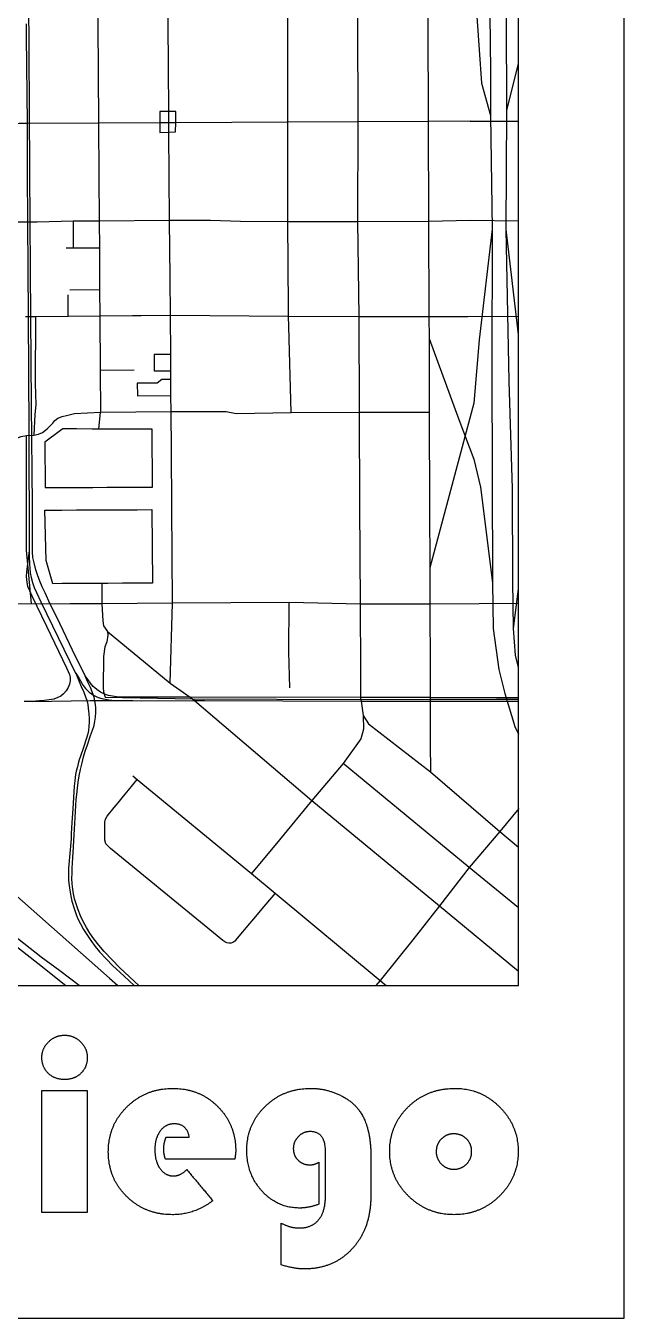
# Model space of a CAD drawing. Header units: millimetres. Extents: x 943 to 1065, y -197 to -78.
# Drawn here: x 1037 to 1065.3, y -196.7 to -135.6 of the extents above; entities that cross this region are included whole.
import ezdxf

# ---------------------------------------------------------------- set-up
doc = ezdxf.new("R2010")
doc.units = ezdxf.units.MM
doc.header["$MEASUREMENT"] = 0
for name, color, linetype, true_color in [('Border', 5, 'Continuous', 0x0017ff), ('Default', 18, 'Continuous', 0x000000), ('Text', 3, 'Continuous', 0x00ff1b)]:
    doc.layers.add(name, color=color, linetype=linetype, true_color=true_color)

msp = doc.modelspace()

# ---------------------------------------------------------------- linework, layer by layer
at = {"color": 4, "true_color": 0x00ffff}
for points in [[(1052.834, -167.436), (1052.834, -167.348), (1052.829, -166.049), (1052.814, -162.939), (1052.795, -158.244), (1052.775, -153.852), (1052.755, -149.321), (1052.698, -144.824), (1052.714, -140.1), (1052.695, -135.373), (1052.682, -132.696), (1052.675, -130.849), (1052.655, -126.346), (1052.641, -123.119), (1052.635, -121.844), (1052.616, -117.296), (1052.595, -112.738), (1052.578, -108.741), (1052.57, -107.245), (1052.567, -106.393), (1052.567, -106.186)], [(1040.27, -117.374), (1040.299, -121.908), (1040.329, -126.4), (1040.36, -130.931), (1040.39, -135.457), (1040.422, -140.162), (1040.438, -142.679), (1040.458, -144.793), (1040.462, -146.086), (1040.475, -148.062), (1040.484, -149.296), (1040.5, -151.868), (1040.514, -153.854)], [(1043.93, -162.887), (1043.893, -158.343), (1043.872, -155.668), (1043.857, -153.816), (1043.851, -153.061), (1043.845, -152.298), (1043.841, -151.889), (1043.836, -151.112), (1043.822, -149.256), (1043.807, -147.484), (1043.781, -144.768), (1043.753, -140.598), (1043.749, -140.145), (1043.745, -139.622), (1043.711, -135.433), (1043.676, -130.915), (1043.639, -126.388), (1043.604, -121.891), (1043.581, -118.984), (1043.568, -117.354)], [(1049.546, -153.864), (1049.425, -149.789), (1049.412, -149.312), (1049.409, -148.904), (1049.387, -144.827), (1049.384, -140.774), (1049.384, -139.581), (1049.378, -135.396), (1049.341, -131.339), (1049.336, -130.863), (1049.312, -128.12), (1049.295, -126.353), (1049.255, -121.856), (1049.234, -119.499), (1049.214, -117.318)], [(1058.752, -116.84), (1058.765, -117.694), (1058.807, -120.751), (1058.85, -127.138), (1058.975, -137.693), (1058.975, -139.807), (1059.055, -145.184), (1059.031, -151.841), (1059.068, -161.925)], [(1060.032, -161.837), (1060.01, -157.481), (1059.861, -152.373), (1059.718, -145.204), (1059.752, -139.574), (1059.67, -117.671)], [(1052.653, -126.346), (1055.58, -126.332), (1056.247, -126.326), (1056.449, -126.353), (1056.791, -126.519), (1057.124, -126.774), (1057.349, -127.116), (1057.447, -127.507), (1058.103, -131.955), (1058.54, -138.275), (1058.974, -139.807)], [(1055.975, -130.834), (1055.978, -131.298), (1055.995, -134.926), (1055.998, -135.351), (1056.001, -135.874), (1056.018, -139.608), (1056.021, -140.083)], [(1039.787, -166.32), (1039.189, -165.112), (1038.442, -163.543), (1038.14, -162.926), (1037.89, -162.402), (1037.757, -162.11), (1037.639, -161.849), (1037.535, -161.55), (1037.452, -161.302), (1037.369, -160.974), (1037.318, -160.722), (1037.296, -160.455), (1037.291, -160.172), (1037.301, -158.255), (1037.248, -153.482), (1037.22, -149.355), (1037.194, -144.804), (1037.167, -142.525), (1037.154, -139.442), (1037.13, -134.258)], [(1037.005, -135.481), (1037.005, -136.077), (1037.042, -140.18), (1037.039, -142.54), (1037.053, -144.85), (1037.092, -149.29), (1037.126, -154.706), (1037.145, -160.387)], [(1059.752, -139.574), (1060.297, -137.358)], [(1043.321, -140.608), (1043.753, -140.598), (1044.07, -140.591), (1044.073, -140.143), (1044.078, -139.615), (1043.746, -139.622), (1043.326, -139.629), (1043.323, -140.147), (1043.32, -140.608)], [(1007.197, -140.327), (1010.505, -140.31), (1013.869, -140.294), (1017.111, -140.277), (1020.46, -140.26), (1023.825, -140.244), (1027.071, -140.234), (1030.439, -140.211), (1033.687, -140.159), (1034.998, -140.188), (1035.462, -140.185), (1036.666, -140.179), (1037.043, -140.176), (1040.422, -140.16), (1043.323, -140.145), (1043.749, -140.142), (1044.073, -140.14), (1049.385, -140.113), (1052.713, -140.096), (1056.019, -140.08), (1058.016, -140.07)], [(1056.019, -140.083), (1056.04, -144.817), (1056.061, -149.321), (1056.064, -150.358), (1056.075, -153.852), (1056.088, -158.377), (1056.097, -161.206), (1056.103, -162.939), (1056.111, -166.053), (1056.116, -167.352), (1056.116, -167.429)], [(1058.016, -140.074), (1060.297, -140.081)], [(1010.542, -144.961), (1013.904, -144.946), (1017.136, -144.932), (1020.458, -144.919), (1023.824, -144.904), (1027.103, -144.879), (1030.472, -144.875), (1033.808, -144.862), (1036.502, -144.85), (1036.804, -144.85), (1037.054, -144.85), (1037.524, -144.847), (1039.214, -144.794), (1040.458, -144.794), (1043.781, -144.769), (1045.726, -144.76), (1047.139, -144.818), (1049.387, -144.828), (1052.696, -144.825), (1056.04, -144.818), (1058.017, -144.761)], [(1039.214, -144.793), (1039.223, -146.001), (1039.223, -146.085)], [(1058.017, -144.76), (1060.297, -144.794)], [(1059.054, -145.184), (1058.429, -150.42), (1058.179, -153.423), (1056.097, -161.206)], [(1060.297, -150.179), (1059.718, -145.204)], [(1040.462, -146.086), (1039.223, -146.086), (1038.896, -146.086)], [(1038.992, -149.307), (1038.987, -148.828), (1038.983, -148.291)], [(1040.475, -148.062), (1039.071, -148.069)], [(1036.959, -149.322), (1037.443, -149.325), (1038.992, -149.308), (1040.484, -149.297), (1042.032, -149.277), (1042.436, -149.272), (1043.822, -149.256), (1049.412, -149.312), (1052.754, -149.321), (1056.061, -149.321), (1057.891, -149.316)], [(1037.443, -149.325), (1037.431, -152.493), (1037.448, -153.508), (1037.406, -153.955), (1037.363, -154.938)], [(1057.891, -149.316), (1060.297, -149.312)], [(1056.064, -150.358), (1057.465, -154.198)], [(1043.836, -151.112), (1043.051, -151.112), (1043.051, -151.889), (1043.843, -151.889)], [(1040.5, -151.868), (1042.114, -151.843)], [(1043.845, -152.298), (1043.424, -152.302), (1043.199, -152.475), (1042.255, -152.482), (1042.26, -153.071), (1043.852, -153.062)], [(1035.539, -155.924), (1035.922, -155.59), (1036.214, -155.322), (1036.516, -155.091), (1036.761, -155.004), (1037.01, -154.948), (1037.364, -154.938), (1037.587, -154.887), (1037.772, -154.804), (1037.987, -154.634), (1038.149, -154.475), (1038.262, -154.372), (1038.361, -154.244), (1038.501, -154.136), (1038.701, -154.045), (1038.966, -153.993), (1039.29, -153.911), (1040.513, -153.854)], [(1040.442, -154.65), (1040.123, -154.645), (1039.373, -154.638), (1038.739, -154.63), (1038.629, -154.713), (1037.886, -155.27), (1037.902, -157.416), (1038.65, -157.411), (1039.383, -157.408), (1040.153, -157.404), (1040.817, -157.401), (1041.535, -157.396), (1042.244, -157.393), (1042.978, -157.389), (1042.953, -154.649), (1040.442, -154.649), (1040.513, -153.853)], [(1040.513, -153.854), (1043.857, -153.816), (1046.462, -153.816), (1046.933, -153.916), (1049.546, -153.864), (1052.773, -153.852), (1056.075, -153.852)], [(1057.465, -154.198), (1058.181, -156.064)], [(1037.256, -162.921), (1037.014, -160.378), (1037.014, -158.376), (1037.01, -154.948)], [(1058.181, -156.064), (1058.492, -157.397), (1059.067, -161.925)], [(1040.572, -161.953), (1040.143, -161.953), (1039.438, -161.957), (1038.7, -161.96), (1038.256, -161.963), (1037.941, -160.86), (1037.886, -158.484), (1038.684, -158.479), (1039.379, -158.476), (1040.102, -158.473), (1040.816, -158.469), (1041.52, -158.465), (1042.25, -158.461), (1042.943, -158.458), (1042.978, -161.933), (1042.284, -161.938), (1041.55, -161.944), (1040.856, -161.95), (1040.572, -161.953), (1040.58, -162.912)], [(1014.27, -160.513), (1015.028, -160.907), (1015.562, -161.171), (1015.932, -161.371), (1016.236, -161.532), (1016.47, -161.694), (1018.851, -163.253), (1019.574, -163.625), (1020.234, -163.967), (1020.678, -164.201), (1021.065, -164.412), (1021.505, -164.675), (1022.267, -165.139), (1024.555, -166.64), (1025.445, -167.27), (1030.072, -170.848), (1035.86, -176.124), (1040.936, -180.626), (1041.33, -180.969)], [(1037.145, -160.385), (1037.02, -161.396), (1037, -161.621), (1037.03, -161.904), (1037.068, -162.08), (1037.152, -162.29), (1037.265, -162.534), (1037.958, -163.976), (1038.908, -165.943), (1038.991, -166.117), (1039.048, -166.267), (1039.073, -166.4), (1039.077, -166.558), (1039.044, -166.724), (1038.992, -166.875), (1038.891, -167.026), (1038.764, -167.171), (1038.637, -167.277), (1038.494, -167.355), (1038.302, -167.419), (1038.084, -167.453), (1037.861, -167.487), (1037.624, -167.51), (1037.284, -167.537), (1036.904, -167.541)], [(1037.145, -160.385), (1037.145, -160.677), (1037.155, -161.029), (1037.17, -161.249), (1037.189, -161.45), (1037.228, -161.673), (1037.302, -161.914), (1037.38, -162.139), (1037.483, -162.382), (1037.698, -162.818), (1039.34, -166.19)], [(1059.067, -161.925), (1059.093, -164.089)], [(1060.063, -164.089), (1060.032, -161.837)], [(1039.087, -162.921), (1038.14, -162.926), (1037.256, -162.921), (1033.911, -162.935), (1030.503, -162.985), (1029.375, -162.288)], [(1060.063, -164.089), (1060.297, -162.207)], [(1040.581, -162.913), (1039.087, -162.921)], [(1043.93, -162.887), (1040.581, -162.913)], [(1040.581, -162.913), (1040.624, -163.727), (1040.659, -163.963), (1040.848, -164.224)], [(1043.819, -166.673), (1043.93, -162.887)], [(1058.442, -162.922), (1056.103, -162.939), (1052.813, -162.939), (1049.437, -162.854), (1043.93, -162.887)], [(1049.471, -166.887), (1049.428, -165.18), (1049.437, -162.854)], [(1060.297, -162.901), (1058.442, -162.922)], [(1040.848, -164.224), (1040.87, -164.393), (1040.812, -164.716), (1040.715, -164.95), (1040.665, -165.4), (1040.646, -166.876), (1040.665, -167.072), (1040.734, -167.336)], [(1040.848, -164.224), (1043.819, -166.673)], [(1059.093, -164.089), (1059.368, -166.03)], [(1060.297, -165.924), (1060.156, -165.34), (1060.063, -164.089)], [(1039.341, -166.19), (1039.601, -166.821), (1039.727, -167.1), (1039.825, -167.359), (1039.864, -167.477), (1039.912, -167.672), (1039.938, -167.853), (1039.958, -168.126), (1039.976, -168.341), (1039.976, -168.522), (1039.966, -168.722), (1039.947, -168.908), (1039.912, -169.065), (1039.86, -169.265), (1039.693, -169.764), (1039.576, -170.126), (1039.512, -170.301), (1039.458, -170.473), (1039.42, -170.628), (1039.371, -170.839), (1039.336, -170.996), (1039.312, -171.137), (1039.293, -171.294), (1039.268, -171.543), (1039.199, -172.608), (1039.161, -173.259), (1039.133, -173.801), (1039.121, -174.036), (1039.008, -175.424), (1039.004, -175.742), (1039.004, -176.001), (1039.028, -176.245), (1039.058, -176.465), (1039.112, -176.754), (1039.165, -176.978), (1039.267, -177.326), (1039.351, -177.561), (1039.434, -177.78), (1039.561, -178.049), (1039.707, -178.318), (1039.869, -178.567), (1040.064, -178.84), (1040.27, -179.129), (1040.47, -179.378), (1040.793, -179.726), (1041.076, -180.023), (1041.639, -180.537), (1042.114, -180.969)], [(1039.341, -166.19), (1039.498, -166.45), (1039.689, -166.772), (1039.806, -166.919), (1039.972, -167.095), (1040.183, -167.236), (1040.407, -167.344), (1040.575, -167.397), (1040.916, -167.461), (1041.211, -167.488), (1042.045, -167.496), (1042.44, -167.501), (1044.957, -167.492), (1045.432, -167.492)], [(1059.368, -166.03), (1059.649, -167.157), (1060.126, -168.719)], [(1042.337, -180.969), (1041.423, -180.141), (1040.689, -179.369), (1040.432, -179.065), (1040.207, -178.772), (1040.012, -178.491), (1039.845, -178.232), (1039.701, -177.953), (1039.566, -177.671), (1039.465, -177.396), (1039.366, -177.115), (1039.29, -176.879), (1039.242, -176.637), (1039.211, -176.414), (1039.175, -176.162), (1039.162, -175.901), (1039.167, -175.677), (1039.177, -175.417), (1039.198, -175.176), (1039.218, -174.685), (1039.268, -173.842), (1039.3, -173.312), (1039.366, -172.174), (1039.391, -171.937), (1039.423, -171.639), (1039.455, -171.354), (1039.503, -171.049), (1039.575, -170.757), (1039.64, -170.442), (1039.704, -170.156), (1039.786, -169.887), (1039.896, -169.586), (1040.048, -169.153), (1040.136, -168.89), (1040.213, -168.677), (1040.247, -168.472), (1040.276, -168.276), (1040.287, -168.061), (1040.29, -167.835), (1040.275, -167.673), (1040.25, -167.506), (1040.215, -167.334), (1040.185, -167.25), (1040.123, -167.073), (1040.037, -166.867), (1039.904, -166.598), (1039.787, -166.32)], [(1060.297, -167.357), (1059.257, -167.368), (1056.116, -167.352), (1052.833, -167.348), (1044.752, -167.334), (1041.518, -167.329), (1041.274, -167.318), (1041.076, -167.288), (1040.887, -167.248), (1040.701, -167.187), (1040.523, -167.092), (1040.345, -166.973), (1040.174, -166.825), (1040.04, -166.667), (1039.925, -166.504), (1039.787, -166.32)], [(1043.819, -166.673), (1044.752, -167.334), (1044.866, -167.415), (1044.957, -167.492), (1050.519, -172.226), (1056.555, -177.198), (1055.298, -178.814), (1053.745, -180.732), (1053.551, -180.969)], [(1037.284, -167.537), (1040.044, -167.495), (1041.211, -167.488)], [(1040.734, -167.336), (1044.866, -167.415)], [(1044.866, -167.415), (1052.834, -167.436), (1056.116, -167.429), (1060.297, -167.42)], [(1045.432, -167.491), (1052.845, -167.516), (1057.946, -167.516), (1059.267, -167.527), (1060.297, -167.52)], [(1052.834, -167.436), (1052.845, -167.516), (1052.939, -168.193), (1052.969, -168.838), (1052.83, -169.298), (1051.995, -170.471), (1050.519, -172.226), (1048.992, -174.088), (1047.658, -175.678)], [(1056.116, -167.429), (1056.11, -167.516), (1056.114, -169.489), (1056.139, -170.87)], [(1052.939, -168.193), (1053.191, -168.587), (1056.139, -170.87), (1059.42, -173.694), (1060.297, -174.423)], [(1060.126, -168.719), (1060.297, -169.087)], [(1060.297, -177.299), (1057.964, -175.385), (1051.995, -170.471)], [(1042.043, -171.06), (1042.246, -171.227), (1047.658, -175.678), (1048.778, -176.608), (1053.745, -180.732), (1054.039, -180.969)], [(1048.778, -176.608), (1048.079, -177.439), (1047.849, -177.714), (1047.57, -178.046), (1046.985, -178.74), (1046.872, -178.871), (1046.778, -178.934), (1046.695, -178.963), (1046.593, -178.963), (1046.5, -178.948), (1046.396, -178.904), (1046.297, -178.84), (1045.421, -178.124), (1040.994, -174.49), (1040.768, -174.273), (1040.718, -174.09), (1040.713, -173.866), (1040.716, -173.253), (1040.753, -173.096), (1040.828, -172.962), (1041.169, -172.546), (1041.344, -172.332), (1041.537, -172.096), (1041.684, -171.916), (1041.838, -171.728), (1042.247, -171.227)], [(1027.774, -172.287), (1037.548, -179.912)], [(1037.704, -179.628), (1028.006, -172.002)], [(1060.309, -172.603), (1059.42, -173.694), (1057.964, -175.385), (1056.555, -177.198)], [(1056.555, -177.198), (1060.297, -180.289)], [(1039.503, -180.969), (1038.594, -180.282), (1037.704, -179.628)], [(1037.548, -179.912), (1038.878, -180.969)]]:
    msp.add_lwpolyline(points, dxfattribs=at)
at = {"layer": 'Border'}
msp.add_lwpolyline([(942.893, -196.712), (1065.297, -196.712), (1065.297, -78.031), (942.893, -78.031)], close=True, dxfattribs=at)
at = {"layer": 'Default'}
msp.add_lwpolyline([(947.893, -180.969), (1060.297, -180.969), (1060.297, -83.031), (947.893, -83.031)], close=True, dxfattribs=at)
at = {"layer": 'Text'}
for points in [[(1038.06, -183.639), (1038.379, -183.325), (1038.815, -183.325)], [(1038.815, -183.325), (1039.252, -183.325), (1039.571, -183.639)], [(1037.741, -184.379), (1037.741, -183.952), (1038.06, -183.639)], [(1039.571, -183.639), (1039.89, -183.952), (1039.89, -184.379)], [(1038.043, -185.129), (1037.741, -184.836), (1037.741, -184.379)], [(1039.89, -184.379), (1039.89, -184.836), (1039.588, -185.129)], [(1038.815, -185.422), (1038.344, -185.422), (1038.043, -185.129)], [(1039.588, -185.129), (1039.286, -185.422), (1038.815, -185.422)], [(1041.771, -186.71), (1042.656, -185.841), (1043.943, -185.841)], [(1043.943, -185.841), (1045.202, -185.841), (1046.058, -186.693)], [(1048.311, -186.691), (1049.184, -185.841), (1050.455, -185.841)], [(1050.455, -185.841), (1051.131, -185.841), (1051.749, -186.112)], [(1055.093, -186.702), (1055.986, -185.841), (1057.296, -185.841)], [(1057.296, -185.841), (1058.525, -185.841), (1059.403, -186.719)], [(1037.741, -191.712), (1037.741, -188.829), (1037.741, -185.946)], [(1037.741, -185.946), (1038.815, -185.946), (1039.89, -185.946)], [(1039.89, -185.946), (1039.89, -188.829), (1039.89, -191.712)], [(1051.749, -186.112), (1052.367, -186.382), (1052.72, -186.837)], [(1040.886, -188.838), (1040.886, -187.579), (1041.771, -186.71)], [(1046.058, -186.693), (1046.914, -187.545), (1046.914, -188.792)], [(1047.438, -188.776), (1047.438, -187.54), (1048.311, -186.691)], [(1052.72, -186.837), (1053.309, -187.59), (1053.309, -189.023)], [(1054.201, -188.824), (1054.201, -187.563), (1055.093, -186.702)], [(1059.403, -186.719), (1060.281, -187.597), (1060.281, -188.824)], [(1043.998, -187.519), (1043.595, -187.519), (1043.341, -187.86)], [(1044.719, -188.148), (1044.604, -187.519), (1043.998, -187.519)], [(1043.341, -187.86), (1043.088, -188.202), (1043.088, -188.736)], [(1043.507, -188.729), (1043.507, -188.432), (1043.62, -188.148)], [(1043.62, -188.148), (1044.17, -188.148), (1044.719, -188.148)], [(1049.875, -188.127), (1049.64, -188.369), (1049.64, -188.684)], [(1050.423, -187.886), (1050.11, -187.886), (1049.875, -188.127)], [(1051.16, -188.786), (1051.16, -187.886), (1050.423, -187.886)], [(1056.646, -188.234), (1056.402, -188.477), (1056.402, -188.829)], [(1057.238, -187.991), (1056.889, -187.991), (1056.646, -188.234)], [(1057.836, -188.234), (1057.592, -187.991), (1057.238, -187.991)], [(1058.08, -188.829), (1058.08, -188.477), (1057.836, -188.234)], [(1041.759, -190.96), (1040.886, -190.103), (1040.886, -188.838)], [(1043.088, -188.736), (1043.088, -189.294), (1043.332, -189.638)], [(1043.591, -189.196), (1043.507, -188.942), (1043.507, -188.729)], [(1046.914, -188.792), (1046.914, -188.919), (1046.871, -189.196)], [(1048.167, -190.711), (1047.438, -189.919), (1047.438, -188.776)], [(1049.64, -188.684), (1049.64, -189.016), (1049.864, -189.237)], [(1051.16, -190.955), (1051.16, -189.87), (1051.16, -188.786)], [(1055.093, -190.939), (1054.201, -190.061), (1054.201, -188.824)], [(1056.402, -188.829), (1056.402, -189.176), (1056.649, -189.422)], [(1057.833, -189.422), (1058.08, -189.176), (1058.08, -188.829)], [(1060.281, -188.824), (1060.281, -190.067), (1059.391, -190.942)], [(1046.871, -189.196), (1045.231, -189.196), (1043.591, -189.196)], [(1049.864, -189.237), (1050.089, -189.458), (1050.421, -189.458)], [(1050.421, -189.458), (1050.642, -189.458), (1050.846, -189.335)], [(1050.846, -189.335), (1050.846, -190.327), (1050.846, -191.319)], [(1053.309, -189.023), (1053.309, -189.971), (1053.309, -190.92)], [(1056.649, -189.422), (1056.895, -189.668), (1057.238, -189.668)], [(1057.238, -189.668), (1057.587, -189.668), (1057.833, -189.422)], [(1043.332, -189.638), (1043.577, -189.983), (1043.975, -189.983)], [(1043.975, -189.983), (1044.298, -189.983), (1044.598, -189.684)], [(1044.598, -189.684), (1045.214, -190.42), (1045.83, -191.155)], [(1049.946, -191.503), (1048.895, -191.503), (1048.167, -190.711)], [(1043.916, -191.817), (1042.632, -191.817), (1041.759, -190.96)], [(1045.83, -191.155), (1044.968, -191.817), (1043.916, -191.817)], [(1050.846, -191.319), (1050.376, -191.503), (1049.946, -191.503)], [(1050.839, -192.06), (1051.16, -191.675), (1051.16, -190.955)], [(1053.309, -190.92), (1053.309, -192.462), (1052.432, -193.424)], [(1057.244, -191.817), (1055.986, -191.817), (1055.093, -190.939)], [(1059.391, -190.942), (1058.501, -191.817), (1057.244, -191.817)], [(1039.89, -191.712), (1038.815, -191.712), (1037.741, -191.712)], [(1049.063, -194.192), (1049.063, -193.202), (1049.063, -192.213)], [(1049.063, -192.213), (1049.49, -192.446), (1049.928, -192.446)], [(1049.928, -192.446), (1050.518, -192.446), (1050.839, -192.06)], [(1052.432, -193.424), (1051.554, -194.386), (1050.147, -194.386)], [(1050.147, -194.386), (1049.718, -194.386), (1049.063, -194.192)]]:
    msp.add_open_spline(points, degree=2, dxfattribs=at)

doc.saveas('drawing.dxf')
